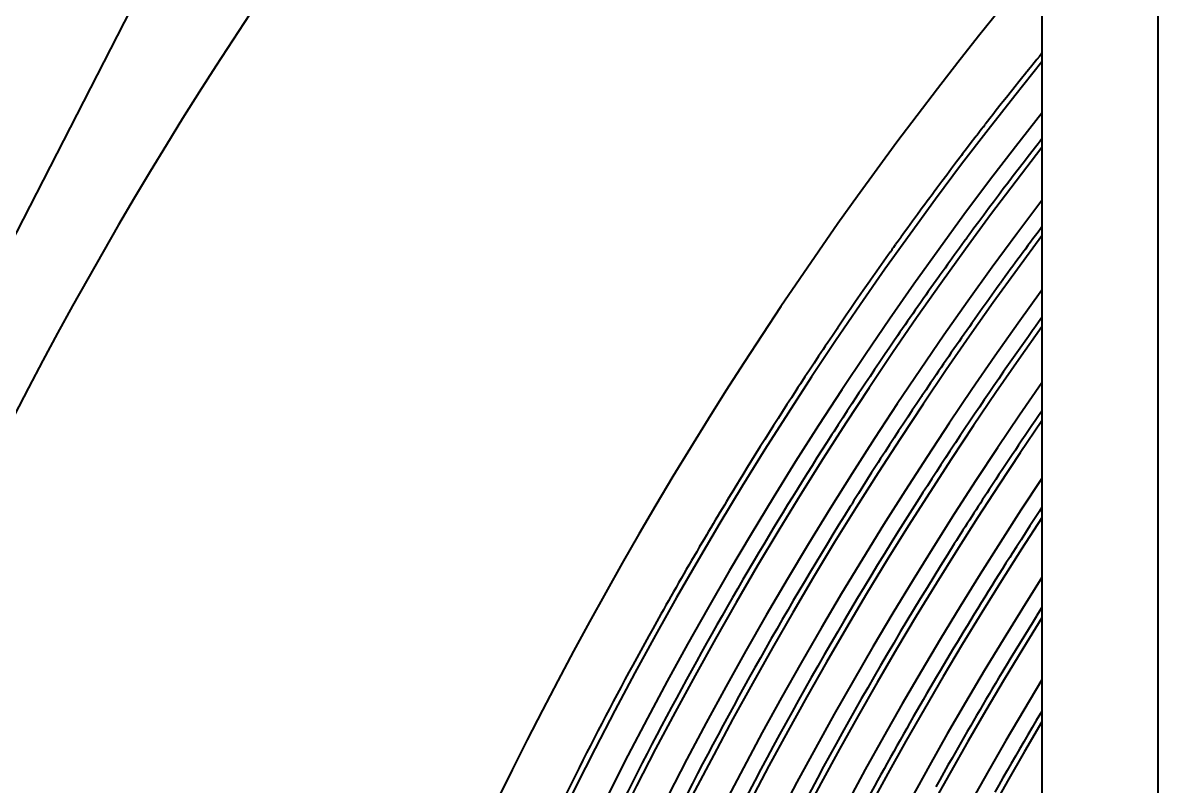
# Model space of a CAD drawing. Header units: millimetres. Extents: x 15 to 415, y 5 to 292.
# Drawn here: x 303.073 to 307.361, y 121.018 to 123.904 of the extents above; entities that cross this region are included whole.
import ezdxf

# ---------------------------------------------------------------- set-up
doc = ezdxf.new("R2010")
doc.units = ezdxf.units.MM
doc.layers.add('Geometries', color=7, linetype='Continuous')

msp = doc.modelspace()

# ---------------------------------------------------------------- linework, layer by layer
at = {"layer": 'Geometries', "linetype": 'Continuous', "lineweight": 40}
for p, q in [((307.361, 118.3902), (307.361, 126.823)), ((304.1123, 125.1892), (300.9949, 119.0995)), ((306.9216, 124.1449), (306.9216, 123.7881)), ((306.9216, 123.7881), (306.9216, 123.7558)), ((306.9216, 123.7558), (306.9216, 123.5623)), ((306.8712, 123.7259), (306.8658, 123.7192)), ((306.9216, 123.5623), (306.9216, 123.4649)), ((306.7006, 123.5101), (306.7065, 123.5177)), ((306.7065, 123.5177), (306.7076, 123.5192)), ((306.9216, 123.4649), (306.9145, 123.4557)), ((306.9216, 123.4649), (306.9216, 123.4314)), ((306.9216, 123.4314), (306.9216, 123.2324)), ((306.9216, 123.2324), (306.9216, 123.1323)), ((306.9216, 123.1323), (306.9164, 123.1253)), ((306.9216, 123.1323), (306.9216, 123.0977)), ((306.3895, 123.0933), (306.3901, 123.0942)), ((306.6387, 123.0912), (306.6396, 123.0924)), ((306.9216, 123.0977), (306.9216, 122.8927)), ((306.3495, 123.0375), (306.3535, 123.0432)), ((306.3535, 123.0432), (306.3564, 123.0471)), ((306.3564, 123.0471), (306.3592, 123.0512)), ((306.3592, 123.0512), (306.3623, 123.0555)), ((306.3623, 123.0555), (306.3692, 123.0651)), ((306.7637, 122.918), (306.7646, 122.9192)), ((306.9216, 122.8927), (306.9216, 122.7897)), ((306.9216, 122.7897), (306.9216, 122.754)), ((306.9216, 122.754), (306.9216, 122.5426)), ((306.9216, 122.5426), (306.9216, 122.4365)), ((306.9216, 122.4365), (306.9216, 122.3995)), ((306.9216, 122.3995), (306.9216, 122.1812)), ((306.9216, 122.1812), (306.9216, 122.1807)), ((306.9216, 122.1807), (306.9216, 122.0717)), ((306.1975, 122.0753), (306.2033, 122.0845)), ((306.9216, 122.0717), (306.9216, 122.0333)), ((306.9216, 122.0333), (306.9216, 121.8076)), ((306.7999, 121.8835), (306.7991, 121.8822)), ((306.9216, 121.8076), (306.9216, 121.6942)), ((306.9216, 121.6942), (306.9216, 121.6544)), ((306.9216, 121.6544), (306.9216, 121.4205)), ((306.9216, 121.4205), (306.9216, 121.3029)), ((306.9216, 121.3029), (306.9216, 121.2616)), ((306.9216, 121.2616), (306.9216, 121.0185)), ((306.9216, 121.0185), (306.9216, 120.8962))]:
    msp.add_line(p, q, dxfattribs=at)
at = {"layer": 'Geometries', "linetype": 'Continuous', "lineweight": 40, "flags": 128}
for points in [[(306.912, 123.7763), (306.9022, 123.7642), (306.8874, 123.7459)], [(306.9216, 123.7881), (306.9215, 123.7879), (306.912, 123.7763)], [(306.8603, 123.7124), (306.8445, 123.6927), (306.8296, 123.6741)], [(306.8658, 123.7192), (306.8637, 123.7166), (306.8603, 123.7124)], [(306.8874, 123.7459), (306.8829, 123.7404), (306.8712, 123.7259)], [(306.8296, 123.6741), (306.8254, 123.6688), (306.8063, 123.6448), (306.7873, 123.6208), (306.774, 123.604)], [(306.774, 123.604), (306.7682, 123.5967), (306.7493, 123.5726), (306.736, 123.5556)], [(306.736, 123.5556), (306.7303, 123.5484), (306.7115, 123.5241), (306.7076, 123.5192)], [(306.7006, 123.5101), (306.6926, 123.4998), (306.6765, 123.479)], [(306.6686, 123.4687), (306.655, 123.451), (306.6363, 123.4265), (306.6222, 123.408)], [(306.6765, 123.479), (306.6738, 123.4754), (306.6686, 123.4687)], [(306.9145, 123.4557), (306.9071, 123.4463), (306.8971, 123.4334)], [(306.8971, 123.4334), (306.8882, 123.422), (306.8694, 123.3977), (306.8593, 123.3847)], [(306.6222, 123.408), (306.6176, 123.402), (306.599, 123.3774), (306.5804, 123.3528), (306.5619, 123.3281), (306.5434, 123.3034), (306.5249, 123.2786), (306.515, 123.2652)], [(306.8593, 123.3847), (306.8506, 123.3734), (306.8318, 123.349), (306.8131, 123.3245), (306.8002, 123.3076)], [(306.7924, 123.2972), (306.7758, 123.2754), (306.7572, 123.2508), (306.7387, 123.2261), (306.7284, 123.2124)], [(306.8002, 123.3076), (306.7944, 123.3), (306.7924, 123.2972)], [(306.515, 123.2652), (306.5065, 123.2538), (306.493, 123.2355)], [(306.4635, 123.1953), (306.4515, 123.179), (306.4333, 123.154), (306.4151, 123.1289), (306.4063, 123.1168)], [(306.4793, 123.2169), (306.4698, 123.204), (306.4635, 123.1953)], [(306.493, 123.2355), (306.4881, 123.2289), (306.4793, 123.2169)], [(306.7284, 123.2124), (306.7201, 123.2013), (306.7017, 123.1766), (306.6833, 123.1517), (306.6649, 123.1268), (306.6466, 123.1019), (306.6396, 123.0924)], [(306.4063, 123.1168), (306.3969, 123.1037), (306.3901, 123.0942)], [(306.3895, 123.0933), (306.3788, 123.0786), (306.3692, 123.0651)], [(306.6387, 123.0912), (306.6283, 123.0769), (306.6101, 123.0519), (306.5919, 123.0268), (306.5737, 123.0017), (306.5651, 122.9897)], [(306.3495, 123.0375), (306.3428, 123.0281), (306.3248, 123.0027), (306.3069, 122.9774), (306.289, 122.9519), (306.2853, 122.9467)], [(306.5651, 122.9897), (306.5556, 122.9765), (306.5376, 122.9513), (306.5317, 122.943)], [(306.2853, 122.9467), (306.2712, 122.9265), (306.2534, 122.901), (306.2494, 122.8952)], [(306.2494, 122.8952), (306.2357, 122.8754), (306.218, 122.8498), (306.2004, 122.8242), (306.1828, 122.7985), (306.1653, 122.7727), (306.1498, 122.75)], [(306.7637, 122.918), (306.7505, 122.8996), (306.7324, 122.8744), (306.7143, 122.8492), (306.6963, 122.8239), (306.6784, 122.7986), (306.6604, 122.7732), (306.6574, 122.7689)], [(306.9216, 122.7897), (306.9092, 122.7724), (306.8911, 122.7471), (306.8891, 122.7443)], [(306.1498, 122.75), (306.1478, 122.7469), (306.1304, 122.7211), (306.113, 122.6953), (306.1035, 122.6811)], [(306.1035, 122.6811), (306.0956, 122.6693), (306.0783, 122.6434), (306.0611, 122.6174), (306.0439, 122.5913), (306.0268, 122.5653), (306.0097, 122.5391), (306.0004, 122.5249)], [(306.3758, 122.7201), (306.3596, 122.6964), (306.3421, 122.6707), (306.341, 122.6691)], [(306.341, 122.6691), (306.3246, 122.6449), (306.3071, 122.6191), (306.2897, 122.5932), (306.2724, 122.5673), (306.2551, 122.5413), (306.2379, 122.5153), (306.2308, 122.5046)], [(306.0004, 122.5249), (305.9926, 122.513), (305.9757, 122.4868), (305.9587, 122.4605), (305.9418, 122.4342), (305.925, 122.4079), (305.9082, 122.3815), (305.8915, 122.3551), (305.8753, 122.3294)], [(306.5025, 122.5445), (306.5013, 122.5428), (306.4839, 122.517), (306.4679, 122.4932)], [(306.2308, 122.5046), (306.2207, 122.4893), (306.2036, 122.4632), (306.1865, 122.4371), (306.1694, 122.4109), (306.1524, 122.3847), (306.1355, 122.3584), (306.1284, 122.3475)], [(306.4679, 122.4932), (306.4665, 122.4911), (306.4492, 122.4652), (306.4319, 122.4393), (306.4147, 122.4133), (306.3975, 122.3872), (306.3803, 122.3611), (306.3632, 122.335), (306.3585, 122.3277)], [(305.8753, 122.3294), (305.8748, 122.3287), (305.8582, 122.3022), (305.8416, 122.2757), (305.8251, 122.2491), (305.8086, 122.2225), (305.7922, 122.1959), (305.7759, 122.1692), (305.7739, 122.166)], [(306.3585, 122.3277), (306.3462, 122.3088), (306.3292, 122.2826), (306.3123, 122.2564), (306.303, 122.2419)], [(306.5887, 122.307), (306.5742, 122.2852), (306.5571, 122.2591), (306.54, 122.2329), (306.523, 122.2068), (306.506, 122.1806), (306.4891, 122.1543), (306.4722, 122.128), (306.458, 122.1059)], [(306.5952, 122.3168), (306.5914, 122.3112), (306.5887, 122.307)], [(306.303, 122.2419), (306.2954, 122.2301), (306.2786, 122.2038), (306.2618, 122.1774), (306.2451, 122.151), (306.2284, 122.1245), (306.2118, 122.0981), (306.2033, 122.0845)], [(306.9216, 122.0717), (306.9107, 122.0549), (306.8936, 122.0288), (306.8765, 122.0027), (306.8595, 121.9764), (306.8426, 121.9502), (306.8257, 121.9239), (306.8089, 121.8976), (306.7999, 121.8835)], [(305.8353, 121.872), (305.8237, 121.8524), (305.8079, 121.8254), (305.7927, 121.7996)], [(306.9216, 121.6942), (306.9189, 121.6898), (306.9023, 121.6633), (306.9012, 121.6616)], [(306.9012, 121.6616), (306.8858, 121.6367), (306.8693, 121.6101), (306.8529, 121.5835), (306.8365, 121.5568), (306.8202, 121.5301), (306.804, 121.5034), (306.7878, 121.4766), (306.7817, 121.4666)], [(306.9216, 121.3029), (306.9163, 121.2939), (306.9003, 121.267), (306.8844, 121.2401), (306.8685, 121.2131), (306.8527, 121.1861), (306.8369, 121.159), (306.8212, 121.1319), (306.8056, 121.1048), (306.79, 121.0776), (306.7745, 121.0504), (306.759, 121.0232), (306.7436, 120.996)], [(306.5934, 121.145), (306.5822, 121.1253), (306.5668, 121.098), (306.5514, 121.0707), (306.5361, 121.0434), (306.5209, 121.0161)]]:
    msp.add_lwpolyline(points, dxfattribs=at)
at = {"layer": 'Geometries', "linetype": 'Continuous', "lineweight": 40}
for centre, radius, start, end in [((318.5788, 114.3782), 14.5782, 143.12908, 144.13512), ((318.5721, 114.3581), 14.7875, 144.51083, 145.56478), ((318.7835, 114.232), 14.8297, 144.85431, 145.90749), ((318.9699, 114.123), 14.8416, 144.4871, 146.48974), ((319.2083, 113.9793), 14.916, 145.45957, 146.83085), ((318.8148, 114.1969), 15.079, 147.28068, 149.40303), ((318.6612, 114.285), 15.106, 148.5527, 149.55866), ((319.2938, 113.9232), 15.0182, 146.83019, 147.76237), ((319.1839, 113.9833), 15.0972, 147.45089, 153.44588), ((319.0104, 114.0834), 15.101, 148.04661, 153.08727), ((318.6713, 114.279), 15.1177, 149.55853, 150.73926), ((319.3572, 113.8833), 15.0931, 147.76242, 153.68984), ((319.5414, 113.7767), 15.1018, 147.53935, 150.58681), ((318.7852, 114.2122), 15.0457, 149.71551, 154.52785), ((318.5818, 114.3278), 15.0159, 150.73468, 154.552), ((319.7305, 113.6675), 15.116, 148.93925, 150.35194), ((319.5328, 113.7812), 15.0921, 150.58563, 152.10139)]:
    msp.add_arc(centre, radius, start, end, dxfattribs=at)
for centre, major_axis, start_param, end_param in [((307.957, 120.4649), (4.55, 7.8808), 1.14914, 1.980236), ((309.9369, 119.3218), (4.55, 7.8808), 1.273095, 3.063906), ((309.9722, 119.3014), (-4.375, -7.5777), 4.442583, 5.633952), ((310.0783, 119.2402), (4.375, 7.5777), 1.320808, 2.49236), ((310.149, 119.1994), (-4.375, -7.5777), 4.475742, 5.633952), ((310.2551, 119.1381), (4.375, 7.5777), 1.354368, 2.49236), ((310.3258, 119.0973), (-4.375, -7.5777), 4.509586, 5.633952), ((310.4318, 119.0361), (4.375, 7.5777), 1.388665, 2.49236), ((310.5026, 118.9952), (-4.375, -7.5777), 4.544204, 5.633952), ((310.6086, 118.934), (4.375, 7.5777), 1.423793, 2.49236), ((310.6793, 118.8932), (-4.375, -7.5777), 4.579694, 5.633952), ((310.7854, 118.8319), (4.375, 7.5777), 1.459862, 2.49236), ((310.8561, 118.7911), (-4.375, -7.5777), 4.616175, 5.633952), ((310.9622, 118.7299), (4.375, 7.5777), 1.497004, 2.49236), ((311.0329, 118.6891), (-4.375, -7.5777), 4.653787, 5.633952), ((311.139, 118.6278), (4.375, 7.5777), 1.535375, 2.49236), ((311.2097, 118.587), (-4.375, -7.5777), 4.692703, 5.623349)]:
    msp.add_ellipse(centre, major_axis=major_axis, ratio=0.57735, start_param=start_param, end_param=end_param, dxfattribs=at)

doc.saveas('drawing.dxf')
